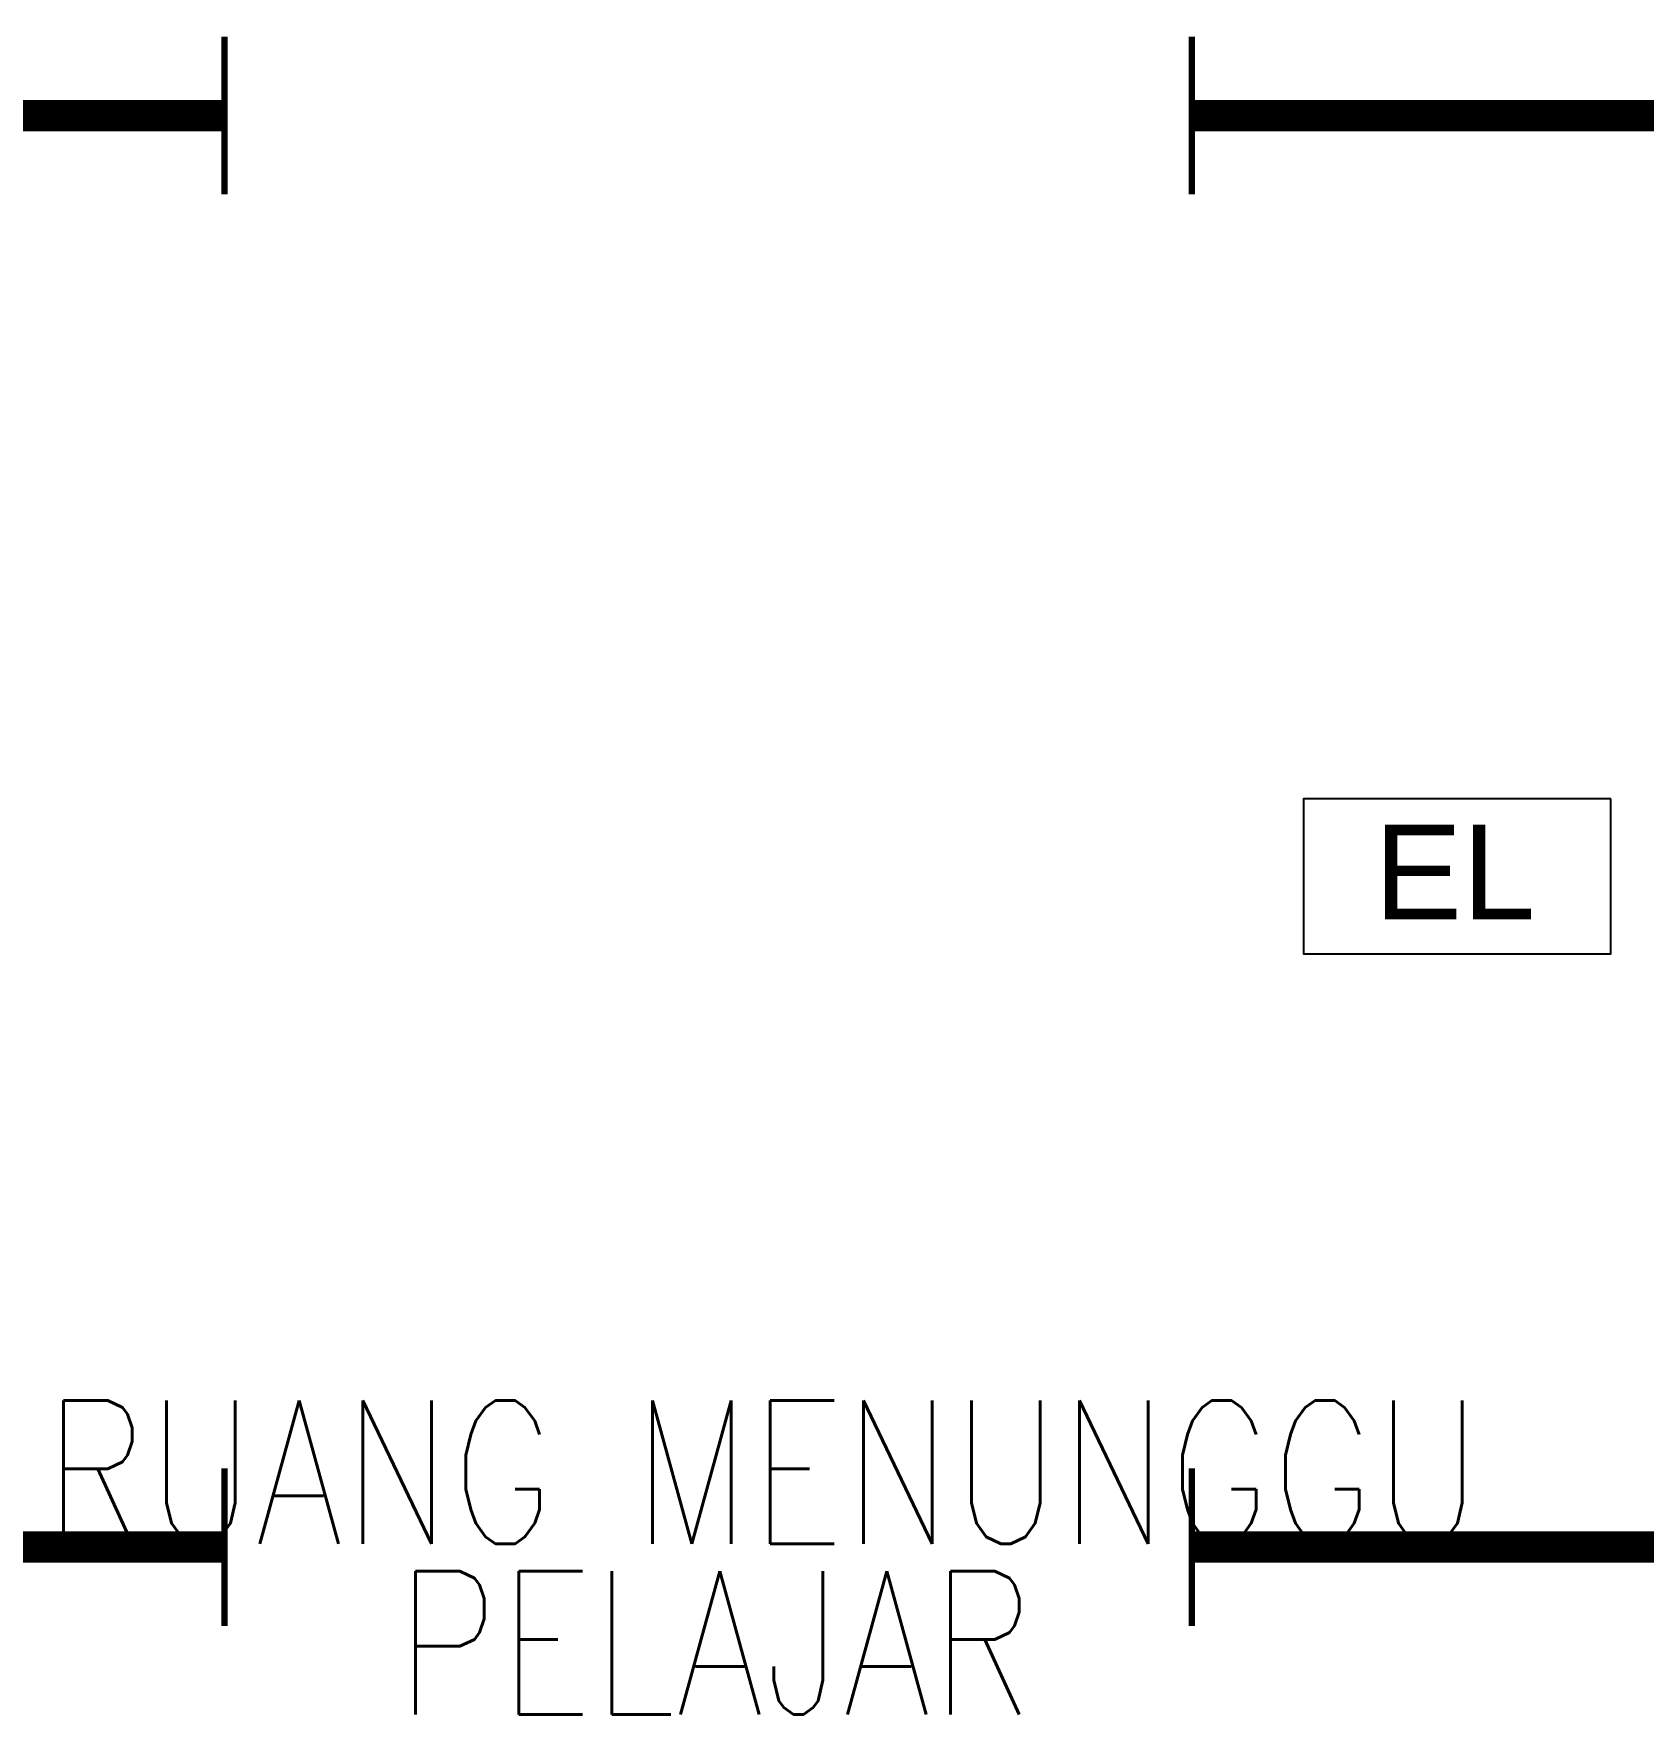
# Model space of a CAD drawing. Header units: inches. Extents: x -106706990 to 300603, y -86718466 to 1728185.
# Drawn here: x 22220 to 25032, y 36125 to 39060 of the extents above; entities that cross this region are included whole.
import ezdxf
from ezdxf.enums import TextEntityAlignment as Align

# ---------------------------------------------------------------- set-up
doc = ezdxf.new("R2010")
doc.units = ezdxf.units.IN
doc.header["$MEASUREMENT"] = 0
for name, color, linetype in [('A-ROOMSYM', 3, 'Continuous'), ('EL LIGHT', 6, 'Continuous'), ('LAMP', 5, 'Continuous')]:
    doc.layers.add(name, color=color, linetype=linetype)
doc.styles.add('arial', font='arial.ttf')
doc.styles.add('style1', font='romans.shx', dxfattribs={"height": 750})

# ---------------------------------------------------------------- blocks, each defined once
blk = doc.blocks.new('YBC136')
at = {"layer": 'LAMP'}
for points, const_width in [([(-135000.8, 195525.6), (-135000.8, 195250.4)], 10.9), ([(-133690.5, 195525.6), (-133690.5, 195250.4)], 10.9), ([(-135000.8, 195388), (-133690.5, 195388)], 54.6)]:
    blk.add_lwpolyline(points, dxfattribs=dict(at, const_width=const_width))
blk = doc.blocks.new('*U253')
at = {"layer": 'LAMP', "rotation": 180}
blk.add_blockref('YBC136', (-134345.6, 195388, -5.5), dxfattribs=at)
blk = doc.blocks.new('*U254')
at = {"layer": 'LAMP', "color": 0, "linetype": 'ByBlock', "lineweight": -2, "transparency": 16777216}
for p in [(0, 2500), (3000, 2500), (0, 0), (3000, 0)]:
    blk.add_blockref('*U253', p, dxfattribs=at)
blk = doc.blocks.new('EMERGENCY LIGHT')
at = {"layer": 'EL LIGHT', "color": 6}
blk.add_lwpolyline([(49517.9, 4899.8), (48981.4, 4899.8), (48981.4, 4629.5), (49517.9, 4629.5)], close=True, dxfattribs=at)
at = {"layer": 'EL LIGHT', "color": 6, "style": 'arial'}
blk.add_text('EL', height=164.84, dxfattribs=at).set_placement((49104.8, 4689.8))

msp = doc.modelspace()

# ---------------------------------------------------------------- block references
at = {"layer": 'LAMP', "color": 0}
for name, p in [('*U254', (21898.4, 36417, -21.8)), ('EMERGENCY LIGHT', (-24543.1, 32823.7))]:
    msp.add_blockref(name, p, dxfattribs=at)

# ---------------------------------------------------------------- texts
at = {"layer": 'A-ROOMSYM', "color": 8, "style": 'style1', "width": 0.8}
for s, p in [('RUANG MENUNGGU', (23494.1, 36422.9)), ('PELAJAR', (23410.4, 36124.8))]:
    msp.add_text(s, height=250, dxfattribs=at).set_placement(p, align=Align.CENTER)

doc.saveas('drawing.dxf')
